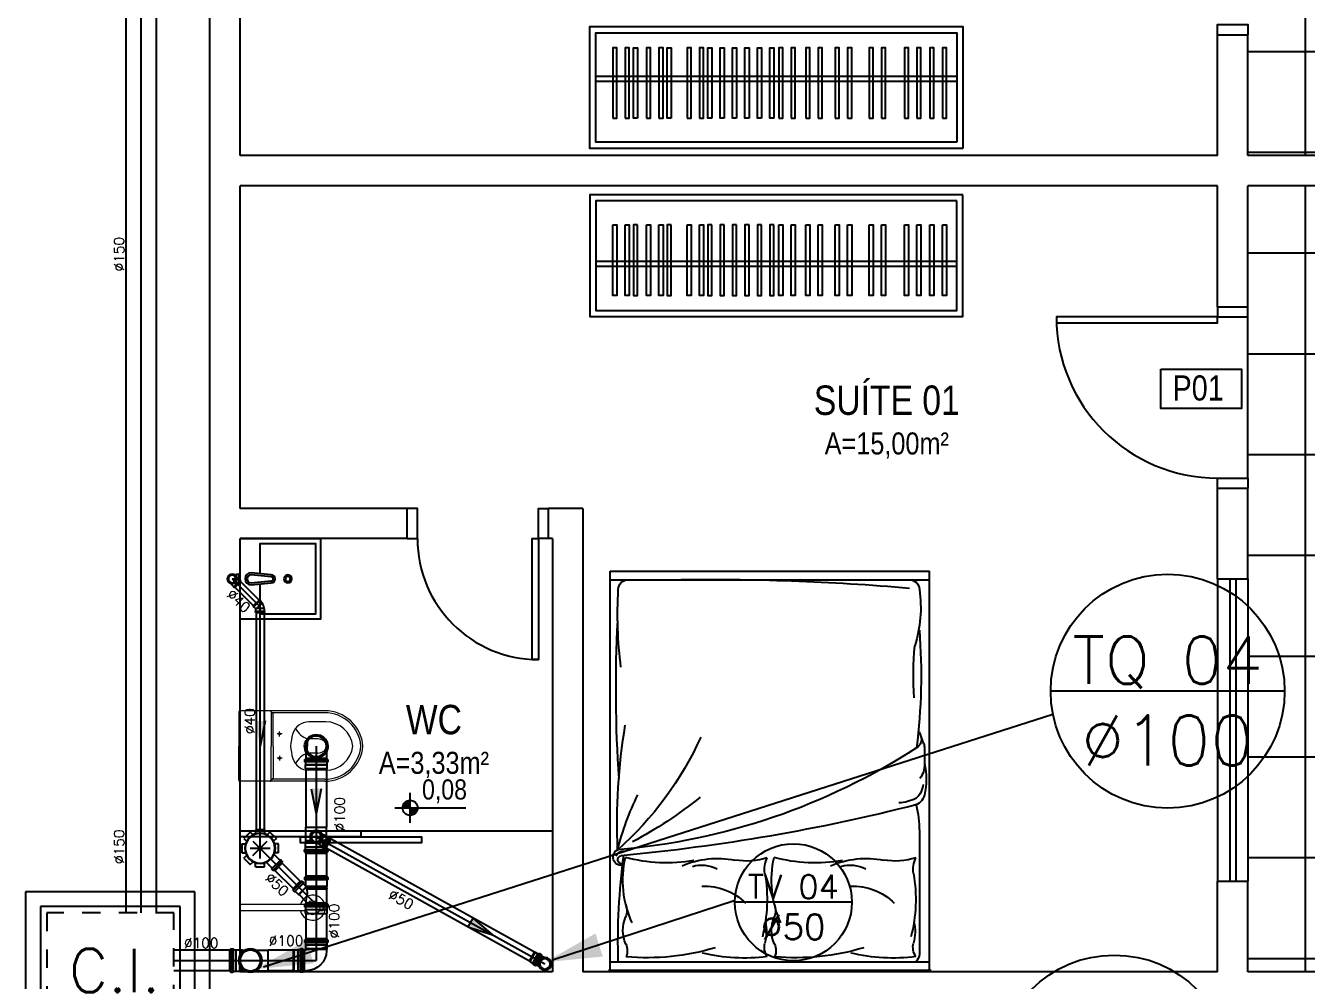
# Model space of a CAD drawing. Header units: millimetres. Extents: x 4156 to 4603, y 996 to 1078.
# Drawn here: x 4162.35 to 4169.34, y 1049.2 to 1054.41 of the extents above; entities that cross this region are included whole.
import ezdxf
from ezdxf.enums import TextEntityAlignment as Align

# ---------------------------------------------------------------- set-up
doc = ezdxf.new("R2010")
doc.units = ezdxf.units.MM
doc.header["$LTSCALE"] = 20
doc.linetypes.add('HIDDEN', pattern=[0.375, 0.25, -0.125])
doc.linetypes.add('HIDDEN2', pattern=[0.1875, 0.125, -0.0625])
for name, color, linetype in [('-HIDRO', 8, 'Continuous'), ('A-PEN-C', 4, 'Continuous'), ('ARREDI_attrezzature', 175, 'Continuous'), ('COTA', 7, 'Continuous'), ('E-txt-g', 3, 'Continuous'), ('Esgoto', 5, 'Continuous'), ('HIDROGRAFIA', 4, 'Continuous'), ('MOB', 251, 'Continuous'), ('Texto-Tubos', 7, 'Continuous'), ('TigreCad', 3, 'Continuous'), ('Tinterno', 9, 'Continuous')]:
    doc.layers.add(name, color=color, linetype=linetype)
doc.layers.add('E-Lay-9', color=9, linetype='Continuous', lineweight=9)
doc.layers.add('E-Txt-W', color=7, linetype='Continuous', lineweight=20)
doc.styles.add('F2', font='ARIALN.TTF')
doc.styles.add('R80', font='simplex.shx', dxfattribs={"height": 12})
doc.styles.add('REG60', font='romans.shx', dxfattribs={"width": 0.8, "height": 0.15})
doc.styles.add('REG80', font='romans.shx', dxfattribs={"width": 0.8, "height": 0.2})
doc.styles.add('ROMANS', font='romans__.ttf', dxfattribs={"height": 0.1})
doc.styles.add('TCTUBOS-TXT', font='txt.shx')

# ---------------------------------------------------------------- blocks, each defined once
blk = doc.blocks.new('vaso-s')
at = {"layer": 'E-Lay-9', "color": 8}
for p, q in [((0, 0.17), (0, 0)), ((0.4256, 0.175), (0.005, 0.175)), ((0.16, 0.17), (0.16, 0.17)), ((0.16, 0.17), (0.16, 0)), ((0.4256, 0.165), (0.165, 0.165)), ((0.17, 0), (0.17, 0.16)), ((0.2013, 0.0479), (0.2013, 0.0722)), ((0.4306, 0.12), (0.3459, 0.12)), ((0.2134, 0.06), (0.1891, 0.06)), ((0.3406, 0.035), (0.3406, 0)), ((0.3906, 0.035), (0.3406, 0.035)), ((0, -0.17), (0, 0)), ((0.16, -0.17), (0.16, 0)), ((0.17, 0), (0.17, -0.1601)), ((0.2134, -0.06), (0.1891, -0.06)), ((0.2013, -0.0479), (0.2013, -0.0722)), ((0.3406, -0.035), (0.3406, 0)), ((0.3906, -0.035), (0.3406, -0.035)), ((0.4306, -0.12), (0.3459, -0.12)), ((0.4256, -0.175), (0.005, -0.175)), ((0.16, -0.17), (0.16, -0.17)), ((0.4256, -0.165), (0.165, -0.165))]:
    blk.add_line(p, q, dxfattribs=at)
for centre in [(0.2013, 0.06), (0.2013, -0.06)]:
    blk.add_circle(centre, 0.005, dxfattribs=at)
for centre, radius, start, end in [((0.005, 0.17), 0.005, 90, 180), ((0.155, 0.17), 0.005, 0, 90), ((0.165, 0.17), 0.00495, 180, 270), ((0.165, 0.16), 0.00495, 0, 90), ((0.4256, -0.015), 0.19, 4.52806, 90), ((0.4256, -0.015), 0.18, 4.78019, 90), ((0.3459, 0.0375), 0.0825, 90, 163.03545), ((0.3754, 0.1358), 0.1066, 206.93947, 250.96472), ((0.4306, -0.015), 0.135, 6.37937, 90), ((0.518, -0.015), 0.2624, 163.03545, 176.7233), ((0.3906, -0.015), 0.05, 17.4576, 90), ((0.518, 0.015), 0.2624, 183.2767, 196.96455), ((0.3459, -0.0375), 0.0825, 196.96455, 270), ((0.3754, -0.1358), 0.1066, 109.03528, 153.06053), ((0.3906, 0.015), 0.05, 270, 342.5424), ((0.4256, 0.015), 0.19, 270, 355.47194), ((0.4256, 0.015), 0.18, 270, 355.21981), ((0.4306, 0.015), 0.135, 270, 353.62063), ((0.005, -0.17), 0.005, 180, 270), ((0.155, -0.17), 0.005, 270, 0), ((0.165, -0.17), 0.00495, 90, 180), ((0.165, -0.1601), 0.00495, 270, 0)]:
    blk.add_arc(centre, radius, start, end, dxfattribs=at)
blk = doc.blocks.new('Chuveiro')
at = {"layer": 'E-Lay-9', "color": 8}
for p, q in [((-0.0311, 0.0156), (-0.3604, 0.0156)), ((0.0509, 0.0156), (0.0311, 0.0156)), ((0.0509, 0.0156), (0.0509, -0.0156)), ((-0.0311, -0.0156), (-0.3604, -0.0156)), ((0.0509, -0.0156), (0.0311, -0.0156))]:
    blk.add_line(p, q, dxfattribs=at)
blk.add_circle((0, 0), 0.0348, dxfattribs=at)
for centre, radius, start, end in [((0, 0), 0.0624, 194.4775, 165.5225), ((0.0093, 0), 0.0444, 339.42663, 20.57337)]:
    blk.add_arc(centre, radius, start, end, dxfattribs=at)
blk = doc.blocks.new('CUBA QUADRADA-flat-4-flat-1')
at = {"layer": 'MOB'}
blk.add_lwpolyline([(0, -0.2), (0.4, -0.2), (0.4, 0.2), (0, 0.2)], close=True, dxfattribs=at)
blk.add_lwpolyline([(0.1, -0.0255), (0.1, -0.175), (0.375, -0.175), (0.375, 0.175), (0.1, 0.175), (0.1, 0.0255)], dxfattribs=at)
for points in [[(0.155, -0.02), (0.055, -0.03, -1), (0.055, 0.03), (0.155, 0.02, -1)], [(0.155, -0.01), (0.055, -0.02, -1), (0.055, 0.02), (0.155, 0.01, -1)]]:
    blk.add_lwpolyline(points, format="xyb", close=True, dxfattribs=at)
for radius in [0.02, 0.0125]:
    blk.add_circle((0.2375, 0), radius, dxfattribs=at)
blk = doc.blocks.new('TXT-AMB75')
at = {"layer": 'E-txt-g', "style": 'REG80', "width": 0.8, "flags": 8}
blk.add_attdef('TXT', text='', height=0.2, dxfattribs=at).set_placement((0.0055, 0.2964), align=Align.CENTER)
at = {"layer": 'E-Txt-W', "style": 'REG60', "width": 0.8, "flags": 8}
blk.add_attdef('TXT', text='', height=0.15, dxfattribs=at).set_placement((0.0055, 0.0271), align=Align.CENTER)
blk = doc.blocks.new('NV')
at = {"color": 4, "linetype": 'ByBlock', "ltscale": 0.5}
for p, q in [((-1.414, -0.142), (-1.414, 0.107)), ((-1.539, -0.018), (-0.953, -0.018))]:
    blk.add_line(p, q, dxfattribs=at)
at = {"color": 4, "ltscale": 2.5}
blk.add_circle((-1.414, -0.018), 0.0622, dxfattribs=at)
at = {"color": 4}
for points in [[(-1.414, -0.018), (-1.458, 0.026), (-1.476, -0.018), (-1.472, 0.006)], [(-1.414, -0.018), (-1.414, 0.045), (-1.458, 0.026), (-1.438, 0.04)], [(-1.414, -0.018), (-1.352, -0.018), (-1.37, -0.062), (-1.357, -0.041)], [(-1.414, -0.018), (-1.37, -0.062), (-1.414, -0.08), (-1.39, -0.075)]]:
    blk.add_solid(points, dxfattribs=at)
at = {"layer": 'E-Txt-W', "color": 4, "ltscale": 2.5, "style": 'F2'}
blk.add_attdef('COTAPISO', (-1.306, 0.073), '', height=0.15, dxfattribs=at)
blk = doc.blocks.new('cama')
at = {"layer": 'ARREDI_attrezzature', "color": 8}
for p, q in [((0.8658, 1.0458), (-0.7169, 1.0458)), ((-0.7169, 1.0458), (-0.7169, -0.9357)), ((0.8658, 1.0458), (0.8658, -0.9357)), ((-0.7169, 1.0033), (0.8658, 1.0033)), ((0.8164, 0.3554), (0.8164, 0.9638)), ((0.8411, -0.0623), (0.8411, 0.0347)), ((0.8381, -0.0794), (0.8164, -0.1381)), ((-0.7169, -0.8932), (0.8658, -0.8932)), ((-0.7169, -0.9357), (0.8658, -0.9357))]:
    blk.add_line(p, q, dxfattribs=at)
for centre, radius, start, end in [((2.6377, 0.909), 3.3165, 178.37032, 187.53223), ((-0.7139, 0.9478), 0.0814, 335.78773, 21.71238), ((-0.533, -0.1796), 1.1623, 73.20165, 95.19902), ((-0.0531, 0.1009), 0.8832, 82.50994, 103.57317), ((0.1262, 0.9306), 0.0789, 144.37876, 195.19877), ((0.0234, 0.9478), 0.0814, 335.78773, 21.71238), ((0.2043, -0.1796), 1.1623, 73.20165, 95.19902), ((0.6843, 0.1009), 0.8832, 82.50994, 103.57317), ((0.8636, 0.9306), 0.0789, 144.37876, 195.19877), ((0.767, 0.9638), 0.0494, 360, 53.1301), ((-0.4874, 0.846), 0.167, 155.78773, 202.88083), ((-0.1606, 0.8526), 0.2183, 347.31196, 15.19877), ((0.25, 0.846), 0.167, 155.78773, 202.88083), ((0.5767, 0.8526), 0.2183, 347.31196, 15.19877), ((-0.6976, 0.6922), 0.7583, 350.37112, 14.25995), ((0.0398, 0.6922), 0.7583, 350.37112, 14.25995), ((-0.1504, 0.598), 0.5042, 155.11795, 192.98619), ((-0.7194, 0.748), 0.0848, 339.01609, 22.88083), ((0.5869, 0.598), 0.5042, 155.11795, 192.98619), ((0.0179, 0.748), 0.0848, 339.01609, 22.88083), ((-0.2514, 0.9178), 0.291, 267.82948, 315.00983), ((0.486, 0.9178), 0.291, 267.82948, 315.00983), ((-0.6623, 0.4839), 0.0409, 81.6091, 243.93818), ((-0.6586, 0.4964), 0.0206, 81.29147, 258.1256), ((-0.4381, -0.2522), 0.7645, 79.7638, 105.44974), ((-0.1846, 0.9358), 0.446, 246.68784, 281.12174), ((-0.2643, 0.6896), 0.1667, 254.14067, 297.6985), ((0.1752, 0.5442), 0.1269, 170.37112, 206.96494), ((0.2993, -0.2522), 0.7645, 79.7638, 105.44974), ((0.5528, 0.9358), 0.446, 246.68784, 281.12174), ((0.473, 0.6896), 0.1667, 254.14067, 297.6985), ((0.9125, 0.5442), 0.1269, 170.37112, 206.96494), ((-0.6505, 0.4938), 0.0409, 202.60519, 274.49888), ((2.2792, 0.3177), 2.9624, 177.49407, 189.50941), ((-1.7845, -0.7988), 1.6648, 24.38327, 48.45325), ((-0.9479, -2.7638), 3.2221, 57.09539, 85.23633), ((0.6516, 0.784), 1.3739, 194.18939, 206.30958), ((-1.5235, -8.8752), 9.3909, 75.67156, 84.74188), ((-0.0423, 0.1583), 0.3445, 72.35976, 99.39259), ((0.695, 0.1583), 0.3445, 72.35976, 99.39259), ((-1.5808, -1.4319), 2.0816, 51.03759, 62.08563), ((0.1886, 0.3639), 0.6279, 347.08904, 359.23129), ((0.7005, -0.0173), 0.232, 65.03386, 86.464), ((0.7739, 0.1597), 0.0692, 12.88269, 78.38686), ((0.7349, 0.1156), 0.1001, 4.6849, 50.59841), ((0.499, 0.0969), 0.3512, 346.92865, 12.88269), ((5.7695, -0.3535), 6.4581, 176.0268, 182.97615), ((0.7348, 0.0283), 0.1065, 356.60169, 37.7302), ((-2.1135, -0.4201), 2.9383, 355.67002, 7.06799), ((0.7774, -0.1012), 0.0494, 339.7541, 59.48722), ((0.7917, -0.0623), 0.0494, 339.7541, 360), ((0.7917, -0.0623), 0.0494, 339.7541, 360), ((2.6561, -0.4101), 1.869, 176.84129, 184.7569), ((1.4933, -0.7256), 2.174, 172.94813, 183.11738), ((0.2054, -0.7537), 0.6176, 351.61548, 17.78703), ((-0.628, -0.8438), 0.0494, 180, 270), ((-0.2247, 10.5395), 11.4341, 269.10868, 274.97619), ((0.767, -0.8438), 0.0494, 270, 360)]:
    blk.add_arc(centre, radius, start, end, dxfattribs=at)
at = {"layer": 'COTA', "color": 8, "linetype": 'Continuous'}
blk.add_line((0.8744, 1.0458), (-0.7256, 1.0458), dxfattribs=at)
blk = doc.blocks.new('j9n40d')
at = {"layer": 'TigreCad'}
for p, q in [((0, 20.6), (9.8, 20.6)), ((9.8, 20.6), (17.8, 20.6)), ((19, 21.8), (17.8, 20.6)), ((34, 21.8), (19, 21.8)), ((19, -21.8), (19, 21.8)), ((35, 22.8), (34, 21.8)), ((35, 22.8), (35, -22.8)), ((39, 22.8), (35, 22.8)), ((39, 22.8), (39, -22.8)), ((0, -20.6), (9.8, -20.6)), ((9.8, -20.6), (17.8, -20.6)), ((19, -21.8), (17.8, -20.6)), ((34, -21.8), (19, -21.8)), ((35, -22.8), (34, -21.8)), ((39, -22.8), (35, -22.8))]:
    blk.add_line(p, q, dxfattribs=at)
for radius, start, end in [(22.8, 64.62318, 295.37682), (20.6, 90, 270)]:
    blk.add_arc((0, 0), radius, start, end, dxfattribs=at)
at = {"layer": 'Tinterno'}
for p, q in [((17.8, 20.6), (17.8, -20.6)), ((34, 21.8), (34, -21.8))]:
    blk.add_line(p, q, dxfattribs=at)
blk.add_arc((0, 0), 21.8, 70.90091, 289.09909, dxfattribs=at)
blk = doc.blocks.new('j4n40p')
at = {"layer": 'TigreCad'}
for p, q in [((-31.3, -0.5), (-20.7, 10.1)), ((7.5, -18.1), (-20.7, 10.1)), ((-20.7, 10.1), (-19, 10.1)), ((7.5, 21.8), (6.3, 20.6)), ((22.5, 21.8), (7.5, 21.8)), ((7.5, 21.8), (7.5, -18.1)), ((23.5, 22.8), (22.5, 21.8)), ((27.5, 22.8), (23.5, 22.8)), ((23.5, 22.8), (23.5, -22.8)), ((27.5, -22.8), (27.5, 22.8)), ((-35.6, -3.3), (-32.7, -0.5)), ((-3.3, -35.6), (-35.6, -3.3)), ((-0.5, -32.7), (-32.7, -0.5)), ((-32.7, -0.5), (-31.3, -0.5)), ((-3.3, -35.6), (-0.5, -32.7)), ((-0.5, -31.3), (9, -21.8)), ((-0.5, -32.7), (-0.5, -31.3)), ((7.5, -18.1), (9, -21.8)), ((22.5, -21.8), (9, -21.8)), ((23.5, -22.8), (22.5, -21.8)), ((27.5, -22.8), (23.5, -22.8))]:
    blk.add_line(p, q, dxfattribs=at)
blk.add_arc((15.4, -37.1), 58.4, 98.93273, 126.06727, dxfattribs=at)
at = {"layer": 'Tinterno'}
for p, q in [((-19, 10.1), (6.3, -15.2)), ((6.3, -15.2), (6.3, 20.6)), ((22.5, 21.8), (22.5, -21.8)), ((-0.5, -31.3), (-31.3, -0.5)), ((6.3, -15.2), (7.5, -18.1))]:
    blk.add_line(p, q, dxfattribs=at)
blk = doc.blocks.new('27150012p')
at = {"layer": 'TigreCad'}
for p, q in [((-80.6, 48.8), (-48.8, 80.6)), ((-48.8, 80.6), (-35.1, 66.9)), ((-22.5, 91.5), (-22.5, 72.1)), ((-22.5, 91.5), (22.5, 91.5)), ((22.5, 91.5), (22.5, 72.1)), ((48.8, 80.6), (35.1, 66.9)), ((48.8, 80.6), (80.6, 48.8)), ((-91.5, -22.5), (-91.5, 22.5)), ((-91.5, 22.5), (-72.1, 22.5)), ((-80.6, 48.8), (-66.9, 35.1)), ((80.6, 48.8), (66.9, 35.1)), ((111.4, 27.4), (70.4, 27.4)), ((112.7, 30.9), (112.4, 28.3)), ((122.4, 31.8), (113.7, 31.8)), ((113.7, 30.8), (113.7, -30.8)), ((122.4, 30.8), (122.4, -30.8)), ((123.4, 31.1), (124.2, 28.1)), ((129.5, 27.4), (125.1, 27.4)), ((129.5, 27.4), (129.5, -27.4)), ((-91.5, -22.5), (-72.1, -22.5)), ((-80.6, -48.8), (-66.9, -35.1)), ((-48.8, -80.6), (-80.6, -48.8)), ((80.6, -48.8), (48.8, -80.6)), ((80.6, -48.8), (66.9, -35.1)), ((111.4, -27.4), (70.4, -27.4)), ((112.7, -30.9), (112.4, -28.3)), ((122.4, -31.8), (113.7, -31.8)), ((123.4, -31.1), (124.2, -28.1)), ((129.5, -27.4), (125.1, -27.4)), ((-48.8, -80.6), (-35.1, -66.9)), ((-22.5, -91.5), (-22.5, -72.1)), ((22.5, -91.5), (-22.5, -91.5)), ((22.5, -91.5), (22.5, -72.1)), ((48.8, -80.6), (35.1, -66.9))]:
    blk.add_line(p, q, dxfattribs=at)
blk.add_circle((0, 0), 75.5, dxfattribs=at)
for centre, start, end in [((111.4, 28.4), 270, 355), ((113.7, 30.8), 90, 175), ((122.4, 30.8), 15, 90), ((125.1, 28.4), 195, 270), ((111.4, -28.4), 5, 90), ((113.7, -30.8), 185, 270), ((122.4, -30.8), 270, 345), ((125.1, -28.4), 90, 165)]:
    blk.add_arc(centre, 1, start, end, dxfattribs=at)
at = {"layer": 'Tinterno'}
for p, q in [((112.4, 27.4), (112.4, -27.4)), ((124.4, 27.4), (124.4, -27.4))]:
    blk.add_line(p, q, dxfattribs=at)
blk.add_circle((0, 0), 73.5, dxfattribs=at)
blk = doc.blocks.new('j9n40s')
at = {"layer": 'TigreCad'}
for p, q in [((9.8, 20.6), (17.8, 20.6)), ((19, 21.8), (17.8, 20.6)), ((17.8, 20.6), (17.8, 14.3)), ((19, 12.6), (19, 21.8)), ((34, 21.8), (19, 21.8)), ((35, 22.8), (34, 21.8)), ((39, 22.8), (35, 22.8)), ((35, 22.8), (35, -22.8)), ((39, 22.8), (39, -22.8)), ((9.8, -20.6), (17.8, -20.6)), ((17.8, -20.6), (17.8, -14.3)), ((19, -21.8), (17.8, -20.6)), ((19, -12.6), (19, -21.8)), ((34, -21.8), (19, -21.8)), ((35, -22.8), (34, -21.8)), ((39, -22.8), (35, -22.8))]:
    blk.add_line(p, q, dxfattribs=at)
for radius in [22.8, 20]:
    blk.add_circle((0, 0), radius, dxfattribs=at)
at = {"layer": 'Tinterno'}
blk.add_line((34, 21.8), (34, -21.8), dxfattribs=at)
blk.add_circle((0, 0), 18.8, dxfattribs=at)
blk = doc.blocks.new('j9n100s')
at = {"layer": 'TigreCad'}
for p, q in [((27.3, 50.8), (60, 50.8)), ((27.3, -50.8), (60, -50.8))]:
    blk.add_line(p, q, dxfattribs=at)
blk.add_circle((0, 0), 53.2, dxfattribs=at)
for start, end in [(61.78498, 298.21502), (298.21502, 61.78498)]:
    blk.add_arc((0, 0), 57.7, start, end, dxfattribs=at)
at = {"layer": 'Tinterno'}
blk.add_line((60, -50.8), (60, 50.8), dxfattribs=at)
blk.add_circle((0, 0), 51, dxfattribs=at)
blk = doc.blocks.new('26277469p')
at = {"layer": 'TigreCad'}
for p, q in [((78, 50.8), (6, 50.8)), ((78, 50.8), (78.1, 52.3)), ((78, -46.9), (78, 50.8)), ((78.1, -46.9), (78.1, 52.3)), ((81.1, 52.3), (78.1, 52.3)), ((81.1, -47.9), (81.1, 52.3)), ((81.2, 50.8), (81.1, 52.3)), ((81.2, -48), (81.2, 50.8)), ((87.4, 50.8), (81.2, 50.8)), ((89.8, 53.2), (87.4, 50.8)), ((89.8, -51.8), (89.8, 53.2)), ((121.7, 53.2), (89.8, 53.2)), ((122.9, 56.7), (122.7, 54.2)), ((133.3, 57.6), (123.9, 57.6)), ((123.9, 56.6), (123.9, -56.7)), ((133.3, 56.6), (133.3, -56.7)), ((134.3, 56.9), (135.1, 54)), ((140.5, 53.2), (136.1, 53.2)), ((140.5, 53.2), (140.5, -53.3)), ((14.9, -50.8), (6, -50.8)), ((49.6, -85.4), (14.9, -50.8)), ((49.6, -88.3), (87.3, -50.5)), ((106.9, -63.4), (63.4, -106.9)), ((103.4, -64.8), (93.6, -55)), ((121.7, -53.3), (94.3, -53.3)), ((106.8, -63.1), (104.8, -64.8)), ((114.4, -69.4), (108.2, -63.2)), ((122.9, -56.7), (122.7, -54.2)), ((133.3, -57.7), (123.9, -57.7)), ((134.3, -56.9), (135.1, -54)), ((140.5, -53.3), (136.1, -53.3)), ((49.6, -88.3), (49.6, -85.4)), ((64.8, -103.4), (49.6, -88.3)), ((63.1, -106.8), (64.8, -104.8)), ((69.4, -114.4), (63.2, -108.2)), ((113.6, -70.1), (70.1, -113.6)), ((70.6, -114.5), (73.3, -113)), ((77.5, -116.2), (74.5, -113.1)), ((116.2, -77.5), (77.5, -116.2)), ((114.5, -70.6), (113, -73.3)), ((116.2, -77.5), (113.1, -74.5))]:
    blk.add_line(p, q, dxfattribs=at)
blk.add_lwpolyline([(15.8, -51.2, -0.013476), (38.9, -47.1, -0.106485), (67.2, -44.2, -0.09207), (93.5, -53.8, -0.112954)], format="xyb", dxfattribs=at)
for centre, start, end in [((121.7, 54.2), 270, 355), ((123.9, 56.6), 90, 175), ((133.3, 56.6), 15, 90), ((136.1, 54.2), 195, 270), ((14.9, -51.8), 34.26819, 90), ((94.3, -54.3), 90, 225), ((107.4, -63.9), 45, 130), ((121.7, -54.3), 5, 90), ((123.9, -56.7), 185, 270), ((133.3, -56.7), 270, 345), ((136.1, -54.3), 90, 165), ((63.9, -107.4), 140, 225), ((64.1, -104.1), 320, 45), ((70.1, -113.6), 225, 300), ((73.8, -113.8), 45, 120), ((104.1, -64.1), 225, 310), ((113.8, -73.8), 150, 225), ((113.6, -70.1), 330, 45)]:
    blk.add_arc(centre, 1, start, end, dxfattribs=at)
at = {"layer": 'Tinterno'}
for p, q in [((6, 50.8), (6, -50.8)), ((87.4, -50.6), (87.4, 50.8)), ((122.6, 53.2), (122.6, -53.3)), ((135.3, 53.2), (135.3, -53.3)), ((85.3, -49.6), (49.6, -85.4)), ((104.1, -65.4), (65.4, -104.1)), ((112.6, -73.9), (73.9, -112.6))]:
    blk.add_line(p, q, dxfattribs=at)
blk = doc.blocks.new('11031030p')
at = {"layer": 'TigreCad'}
for p, q in [((0, -53.3), (0, 53.2)), ((0, 53.2), (4.4, 53.2)), ((6.2, 56.9), (5.4, 54)), ((7.2, 57.6), (16.6, 57.6)), ((7.2, -56.7), (7.2, 56.6)), ((16.6, -56.7), (16.6, 56.6)), ((17.6, 56.7), (17.8, 54.2)), ((18.8, 53.2), (30.9, 53.2)), ((30.9, 53.2), (31.2, 53)), ((50.9, 53), (31.2, 53)), ((50.9, 53), (53.1, 50.8)), ((53.1, -50.8), (53.1, 50.8)), ((0, -53.3), (4.4, -53.3)), ((6.2, -56.9), (5.4, -54)), ((7.2, -57.7), (16.6, -57.7)), ((17.6, -56.7), (17.8, -54.2)), ((18.8, -53.3), (30.9, -53.3)), ((30.9, -53.3), (31.2, -53)), ((31.2, -53), (50.9, -53)), ((50.9, -53), (53.1, -50.8))]:
    blk.add_line(p, q, dxfattribs=at)
for centre, start, end in [((4.4, 54.2), 270, 345), ((7.2, 56.6), 90, 165), ((16.6, 56.6), 5, 90), ((18.8, 54.2), 185, 270), ((4.4, -54.2), 15, 90), ((7.2, -56.7), 195, 270), ((16.6, -56.7), 270, 355), ((18.8, -54.2), 90, 175)]:
    blk.add_arc(centre, 1, start, end, dxfattribs=at)
at = {"layer": 'Tinterno'}
for p, q in [((5.2, -53.3), (5.2, 53.2)), ((17.9, -53.3), (17.9, 53.2)), ((30.9, 53.2), (30.9, -53.3)), ((31.2, 53), (31.2, -53)), ((50.9, 53), (50.9, -53))]:
    blk.add_line(p, q, dxfattribs=at)
blk = doc.blocks.new('trn1050s')
at = {"layer": 'TigreCad'}
for p, q in [((-80.4, -53.3), (-80.4, 53.3)), ((-80.4, 53.3), (-76, 53.3)), ((-74.2, 56.9), (-75, 54)), ((-73.2, 57.7), (-63.8, 57.7)), ((-73.2, -56.6), (-73.2, 56.7)), ((-63.8, -56.6), (-63.8, 56.7)), ((-62.8, 56.7), (-62.6, 54.2)), ((-61.6, 53.3), (-49.5, 53.3)), ((-49.5, -53.3), (-49.5, 53.3)), ((-49.5, 53.3), (-49.2, 53)), ((-49.2, 53), (-29.5, 53)), ((-29.5, 53), (-29.5, 11.9)), ((-29.5, 53), (-27.3, 50.8)), ((-27.3, 50.8), (-21.1, 50.8)), ((-21.1, 50.8), (-21, 52.3)), ((-21, 52.3), (-21, 23.9)), ((-21, 52.3), (-18, 52.3)), ((-18, 52.3), (-18, 26.2)), ((-17.9, 50.8), (-18, 52.3)), ((-17.9, 50.8), (47.6, 50.8)), ((-80.4, -53.3), (-76, -53.3)), ((-74.2, -56.9), (-75, -54)), ((-73.2, -57.6), (-63.8, -57.6)), ((-62.8, -56.7), (-62.6, -54.2)), ((-61.6, -53.3), (-49.5, -53.3)), ((-49.5, -53.3), (-49.2, -53)), ((-49.2, -53), (-29.5, -53)), ((-29.5, -53), (-29.5, -11.9)), ((-29.5, -53), (-27.3, -50.8)), ((-27.3, -50.8), (-21.1, -50.8)), ((-21.1, -50.8), (-21, -52.3)), ((-21, -52.3), (-21, -23.9)), ((-21, -52.3), (-18, -52.3)), ((-18, -52.3), (-18, -26.2)), ((-17.9, -50.8), (-18, -52.3)), ((-17.9, -50.8), (47.6, -50.8))]:
    blk.add_line(p, q, dxfattribs=at)
for radius in [31.8, 25.6]:
    blk.add_circle((0, 0), radius, dxfattribs=at)
for centre, start, end in [((-76, 54.2), 270, 345), ((-73.2, 56.7), 90, 165), ((-63.8, 56.7), 5, 90), ((-61.6, 54.2), 185, 270), ((-76, -54.2), 15, 90), ((-73.2, -56.6), 195, 270), ((-63.8, -56.6), 270, 355), ((-61.6, -54.2), 90, 175)]:
    blk.add_arc(centre, 1, start, end, dxfattribs=at)
at = {"layer": 'Tinterno'}
for p, q in [((-75.2, -53.3), (-75.2, 53.3)), ((-62.5, -53.3), (-62.5, 53.3)), ((-49.2, -53), (-49.2, 53)), ((-27.3, 50.8), (-27.3, 16.3)), ((-21.1, 50.8), (-21.1, 23.8)), ((-17.9, 50.8), (-17.9, 26.3)), ((47.6, -50.8), (47.6, 50.8)), ((-27.3, -50.8), (-27.3, -16.3)), ((-21.1, -50.8), (-21.1, -23.8)), ((-17.9, -50.8), (-17.9, -26.3))]:
    blk.add_line(p, q, dxfattribs=at)
blk.add_circle((0, 0), 27.3, dxfattribs=at)
blk = doc.blocks.new('j9n50s')
at = {"layer": 'TigreCad'}
for p, q in [((19.2, 25.4), (30.3, 25.4)), ((19.2, -25.4), (30.3, -25.4))]:
    blk.add_line(p, q, dxfattribs=at)
for radius in [31.8, 27.4]:
    blk.add_circle((0, 0), radius, dxfattribs=at)
at = {"layer": 'Tinterno'}
for p, q in [((30.3, 25.4), (30.3, 9.7)), ((30.3, -9.7), (30.3, -25.4))]:
    blk.add_line(p, q, dxfattribs=at)
blk.add_circle((0, 0), 25.6, dxfattribs=at)
blk = doc.blocks.new('j9n50d')
at = {"layer": 'TigreCad'}
for p, q in [((28.5, 25.4), (0, 25.4)), ((30.3, 27.2), (28.5, 25.4)), ((30.3, -27.1), (30.3, 27.2)), ((47.1, 27.2), (30.3, 27.2)), ((47.3, 27.4), (47.1, 27.2)), ((47.1, -27.1), (47.1, 27.2)), ((51.9, 27.4), (47.3, 27.4)), ((53.2, 30.9), (52.9, 28.3)), ((53.4, 30.8), (53.4, -30.8)), ((62.9, 31.8), (54.2, 31.8)), ((62.9, 30.8), (62.9, -30.8)), ((63.9, 31.1), (64.7, 28.1)), ((70, 27.4), (65.6, 27.4)), ((70, 27.4), (70, -27.4)), ((28.5, -25.3), (0, -25.3)), ((30.3, -27.1), (28.5, -25.3)), ((47.1, -27.1), (30.3, -27.1)), ((47.3, -27.4), (47.1, -27.1)), ((51.9, -27.4), (47.3, -27.4)), ((53.2, -30.9), (52.9, -28.3)), ((62.9, -31.8), (54.2, -31.8)), ((63.9, -31.1), (64.7, -28.1)), ((70, -27.4), (65.6, -27.4))]:
    blk.add_line(p, q, dxfattribs=at)
for centre, radius, start, end in [((0, 0), 25.4, 90, 270), ((51.9, 28.4), 1, 270, 355), ((54.2, 30.8), 1, 90, 175), ((62.9, 30.8), 1, 15, 90), ((65.6, 28.4), 1, 195, 270), ((51.9, -28.4), 1, 5, 90), ((54.2, -30.8), 1, 185, 270), ((62.9, -30.8), 1, 270, 345), ((65.6, -28.4), 1, 90, 165)]:
    blk.add_arc(centre, radius, start, end, dxfattribs=at)
at = {"layer": 'Tinterno'}
for p, q in [((28.5, -25.3), (28.5, 25.4)), ((47.3, -27.4), (47.3, 27.4)), ((52.9, 27.4), (52.9, -27.4)), ((64.9, 27.4), (64.9, -27.4))]:
    blk.add_line(p, q, dxfattribs=at)
blk = doc.blocks.new('11030602p')
at = {"layer": 'TigreCad'}
for p, q in [((0, 27.3), (4.4, 27.3)), ((0, -27.3), (0, 27.3)), ((6.1, 31.1), (5.3, 28.1)), ((7.1, 31.8), (15.8, 31.8)), ((7.1, -30.8), (7.1, 30.8)), ((15.8, -30.8), (15.8, 30.8)), ((16.8, 30.9), (17.1, 28.3)), ((18.1, 27.3), (22.7, 27.3)), ((22.7, 27.3), (23, 27.1)), ((39.7, 27.1), (23, 27.1)), ((39.7, 27.1), (41.5, 25.3)), ((41.5, -25.4), (41.5, 25.3)), ((0, -27.3), (4.4, -27.3)), ((6.1, -31.1), (5.3, -28.1)), ((7.1, -31.8), (15.8, -31.8)), ((16.8, -30.9), (17.1, -28.3)), ((18.1, -27.3), (22.7, -27.3)), ((22.7, -27.3), (23, -27.1)), ((39.7, -27.1), (23, -27.1)), ((39.7, -27.1), (41.5, -25.4))]:
    blk.add_line(p, q, dxfattribs=at)
for centre, start, end in [((4.4, 28.4), 270, 345), ((7.1, 30.8), 90, 165), ((15.8, 30.8), 5, 90), ((18.1, 28.4), 185, 270), ((4.4, -28.3), 15, 90), ((7.1, -30.8), 195, 270), ((15.8, -30.8), 270, 355), ((18.1, -28.3), 90, 175)]:
    blk.add_arc(centre, 1, start, end, dxfattribs=at)
at = {"layer": 'Tinterno'}
for p, q in [((5.1, -27.3), (5.1, 27.3)), ((17.1, -27.3), (17.1, 27.3)), ((22.7, 27.3), (22.7, -27.3)), ((23, -27.1), (23, 27.1)), ((39.7, 27.1), (39.7, -27.1))]:
    blk.add_line(p, q, dxfattribs=at)
blk = doc.blocks.new('ten100s')
at = {"layer": 'TigreCad'}
for p, q in [((-103.4, -53.3), (-103.4, 53.2)), ((-103.4, 53.2), (-99, 53.2)), ((-97.2, 56.9), (-98, 54)), ((-96.2, 57.6), (-86.8, 57.6)), ((-96.2, -56.7), (-96.2, 56.6)), ((-86.8, -56.7), (-86.8, 56.6)), ((-85.8, 56.7), (-85.6, 54.2)), ((-84.6, 53.2), (-72.5, 53.2)), ((-72.5, -53.3), (-72.5, 53.2)), ((-72.5, 53.2), (-72.2, 53)), ((-72.2, 53), (-52.5, 53)), ((-52.5, 53), (-52.5, 23.8)), ((-52.5, 53), (-50.3, 50.8)), ((-50.3, 50.8), (-44.1, 50.8)), ((-44.1, 50.8), (-44, 52.3)), ((-44.1, 50.8), (-44.1, 37.1)), ((-44, 52.3), (-41, 52.3)), ((-40.9, 50.8), (-41, 52.3)), ((-40.9, 50.8), (-27.3, 50.8)), ((27.3, 50.8), (87.6, 50.8)), ((-103.4, -53.3), (-99, -53.3)), ((-97.2, -56.9), (-98, -54)), ((-96.2, -57.7), (-86.8, -57.7)), ((-85.8, -56.7), (-85.6, -54.2)), ((-84.6, -53.3), (-72.5, -53.3)), ((-72.5, -53.3), (-72.2, -53)), ((-72.2, -53), (-52.5, -53)), ((-52.5, -53), (-52.5, -23.8)), ((-52.5, -53), (-50.3, -50.8)), ((-50.3, -50.8), (-44.1, -50.8)), ((-44.1, -50.8), (-44.1, -37.1)), ((-44.1, -50.8), (-44, -52.3)), ((-44, -52.3), (-41, -52.3)), ((-40.9, -50.8), (-41, -52.3)), ((-40.9, -50.8), (-27.3, -50.8)), ((27.3, -50.8), (87.6, -50.8))]:
    blk.add_line(p, q, dxfattribs=at)
for radius in [57.7, 51]:
    blk.add_circle((0, 0), radius, dxfattribs=at)
for centre, start, end in [((-99, 54.2), 270, 345), ((-96.2, 56.6), 90, 165), ((-86.8, 56.6), 5, 90), ((-84.6, 54.2), 185, 270), ((-99, -54.2), 15, 90), ((-96.2, -56.7), 195, 270), ((-86.8, -56.7), 270, 355), ((-84.6, -54.2), 90, 175)]:
    blk.add_arc(centre, 1, start, end, dxfattribs=at)
at = {"layer": 'Tinterno'}
for p, q in [((-98.2, -53.3), (-98.2, 53.2)), ((-85.5, -53.3), (-85.5, 53.2)), ((-72.2, -53), (-72.2, 53)), ((-50.3, 50.8), (-50.3, 28.2)), ((-40.9, 50.8), (-40.9, 40.6)), ((87.6, 50.8), (87.6, -50.8)), ((-50.3, -50.8), (-50.3, -28.2)), ((-40.9, -50.8), (-40.9, -40.6))]:
    blk.add_line(p, q, dxfattribs=at)
blk.add_circle((0, 0), 53.2, dxfattribs=at)
blk = doc.blocks.new('j9n100p')
at = {"layer": 'TigreCad'}
for p, q in [((54.9, 50.8), (48.6, 50.8)), ((57.1, 53), (54.9, 50.8)), ((76.8, 53), (57.1, 53)), ((57.1, 53), (57.1, -53)), ((77.1, 53.2), (76.8, 53)), ((89.2, 53.2), (77.1, 53.2)), ((77.1, 53.2), (77.1, -53.3)), ((90.4, 56.7), (90.2, 54.2)), ((100.8, 57.6), (91.4, 57.6)), ((91.4, 56.6), (91.4, -56.6)), ((100.8, 56.6), (100.8, -56.6)), ((101.8, 56.9), (102.6, 54)), ((108, 53.2), (103.6, 53.2)), ((108, 53.2), (108, -53.3)), ((-50.8, -60), (-50.8, -48.6)), ((50.8, -60), (50.8, -51.8)), ((54.9, -50.8), (51.8, -50.8)), ((57.1, -53), (54.9, -50.8)), ((76.8, -53), (57.1, -53)), ((77.1, -53.3), (76.8, -53)), ((89.2, -53.3), (77.1, -53.3)), ((90.4, -56.7), (90.2, -54.2)), ((100.8, -57.6), (91.4, -57.6)), ((101.8, -56.9), (102.6, -54)), ((108, -53.3), (103.6, -53.3))]:
    blk.add_line(p, q, dxfattribs=at)
for centre, radius, start, end in [((48.6, -48.6), 99.4, 90, 180), ((89.2, 54.2), 1, 270, 355), ((91.4, 56.6), 1, 90, 175), ((100.8, 56.6), 1, 15, 90), ((103.6, 54.2), 1, 195, 270), ((51.8, -51.8), 1, 90, 180), ((89.2, -54.2), 1, 5, 90), ((91.4, -56.6), 1, 185, 270), ((100.8, -56.6), 1, 270, 345), ((103.6, -54.2), 1, 90, 165)]:
    blk.add_arc(centre, radius, start, end, dxfattribs=at)
at = {"layer": 'Tinterno'}
for p, q in [((54.9, 50.8), (54.9, -50.8)), ((76.8, 53), (76.8, -53)), ((90.1, 53.2), (90.1, -53.3)), ((102.8, 53.2), (102.8, -53.3)), ((50.8, -60), (-50.8, -60))]:
    blk.add_line(p, q, dxfattribs=at)
blk = doc.blocks.new('inp_cx')
for p, q in [((40, 40), (-40, 40)), ((-40, 40), (-40, -40)), ((40, -40), (40, 40)), ((-40, -40), (40, -40))]:
    blk.add_line(p, q)
at = {"color": 1, "linetype": 'Continuous', "ltscale": 0.5}
for p, q in [((33, 33), (-33, 33)), ((-33, 33), (-33, -33)), ((33, -33), (33, 33)), ((-33, -33), (33, -33))]:
    blk.add_line(p, q, dxfattribs=at)
at = {"color": 1, "linetype": 'HIDDEN', "ltscale": 0.5}
for p, q in [((30, 30), (-30, 30)), ((-30, 30), (-30, -30)), ((30, -30), (30, 30)), ((-30, -30), (30, -30))]:
    blk.add_line(p, q, dxfattribs=at)
at = {"style": 'R80'}
blk.add_text('C.I.', height=20.592, dxfattribs=at).set_placement((-19.56, -7.5))

msp = doc.modelspace()

# ---------------------------------------------------------------- hatches: boundary and pattern name
at = {"layer": '-HIDRO'}
h = msp.add_hatch(dxfattribs=at)
h.set_pattern_fill('ANSI37,_O', color=256, scale=4.4, angle=45)
h.set_pattern_definition([(90, (1828.53146, 654.4225), (-0.55, 3e-16), []), (180, (1828.53146, 654.4225), (-3e-16, -0.55), [])])
h.paths.add_polyline_path([(4171.2167, 1049.0842), (4169.0167, 1049.0842), (4169.0167, 1044.7942), (4171.2167, 1044.7942)])
h.paths.add_polyline_path([(4171.2167, 1053.5392), (4169.0167, 1053.5392), (4169.0167, 1049.2492), (4171.2167, 1049.2492)])
h.paths.add_polyline_path([(4171.2167, 1057.9942), (4169.0167, 1057.9942), (4169.0167, 1053.7042), (4171.2167, 1053.7042)])
h.paths.add_polyline_path([(4171.2167, 1062.4492), (4169.0167, 1062.4492), (4169.0167, 1058.1592), (4171.2167, 1058.1592)])
h.paths.add_polyline_path([(4171.2167, 1066.9042), (4169.0717, 1066.9042), (4169.0167, 1066.9042), (4169.0167, 1062.6142), (4171.2167, 1062.6142)])
at = {"layer": 'Esgoto'}
h = msp.add_hatch(color=256, dxfattribs=at)
h.paths.add_polyline_path([(4163.6265, 1050.4816), (4163.6264, 1050.6191), (4163.6542, 1050.6192)])
h.paths.add_polyline_path([(4163.6265, 1050.4816), (4163.5985, 1050.6191), (4163.6264, 1050.6191)])
h = msp.add_hatch(color=256, dxfattribs=at)
h.paths.add_polyline_path([(4163.9327, 1050.1113), (4163.9325, 1050.2488), (4163.9604, 1050.2488)])
h.paths.add_polyline_path([(4163.9327, 1050.1113), (4163.9047, 1050.2488), (4163.9325, 1050.2488)])
h = msp.add_hatch(color=256, dxfattribs=at)
h.paths.add_polyline_path([(4164.8944, 1049.4522), (4164.7877, 1049.5434), (4164.7742, 1049.519)])
h.paths.add_polyline_path([(4164.8944, 1049.4522), (4164.7742, 1049.519), (4164.7606, 1049.4946)])

# ---------------------------------------------------------------- linework, layer by layer
at = {"layer": '-HIDRO', "linetype": 'Continuous'}
for p, q in [((4163.3517, 1044.6292), (4163.3517, 1070.0392)), ((4163.5167, 1053.7042), (4163.5167, 1055.4642)), ((4168.8517, 1053.7042), (4168.8517, 1054.3642)), ((4168.8517, 1054.3642), (4169.0167, 1054.3642)), ((4169.0167, 1053.7042), (4169.0167, 1054.3642)), ((4168.8517, 1053.7042), (4163.5167, 1053.7042)), ((4171.2167, 1053.7042), (4169.0167, 1053.7042)), ((4163.5167, 1051.7792), (4163.5167, 1053.5392)), ((4168.8517, 1053.5392), (4163.5167, 1053.5392)), ((4168.8517, 1052.8792), (4168.8517, 1053.5392)), ((4169.0167, 1052.8792), (4169.0167, 1053.5392)), ((4171.2167, 1053.5392), (4169.0167, 1053.5392)), ((4168.8517, 1051.3942), (4168.8517, 1051.8892)), ((4168.8517, 1051.8892), (4169.0167, 1051.8892)), ((4169.0167, 1051.3942), (4169.0167, 1051.8892)), ((4164.4297, 1051.7792), (4163.5167, 1051.7792)), ((4164.4297, 1051.6142), (4164.4297, 1051.7792)), ((4165.3867, 1051.7792), (4165.1997, 1051.7792)), ((4165.1997, 1051.6142), (4165.1997, 1051.7792)), ((4165.3867, 1051.7792), (4165.3867, 1049.2492)), ((4163.5167, 1049.2492), (4163.5167, 1051.6142)), ((4164.4297, 1051.6142), (4163.5167, 1051.6142)), ((4165.2217, 1051.6142), (4165.2217, 1049.2492)), ((4168.8517, 1051.3942), (4169.0167, 1051.3942)), ((4163.5167, 1050.0192), (4165.2217, 1050.0192)), ((4168.8517, 1049.2492), (4168.8517, 1049.7442)), ((4168.8517, 1049.7442), (4169.0167, 1049.7442)), ((4169.0167, 1049.2492), (4169.0167, 1049.7442)), ((4165.2217, 1049.2492), (4163.5167, 1049.2492)), ((4168.8517, 1049.2492), (4165.3867, 1049.2492)), ((4171.2167, 1049.2492), (4169.0167, 1049.2492))]:
    msp.add_line(p, q, dxfattribs=at)
at = {"layer": '-HIDRO', "ltscale": 0.5}
for p, q in [((4167.4279, 1054.1362), (4165.4586, 1054.1362)), ((4167.4279, 1054.1087), (4165.4586, 1054.1087)), ((4167.4279, 1053.126), (4165.4586, 1053.126)), ((4167.4279, 1053.0985), (4165.4586, 1053.0985))]:
    msp.add_line(p, q, dxfattribs=at)
at = {"layer": '-HIDRO'}
for p, q in [((4168.8517, 1052.8792), (4169.0167, 1052.8792)), ((4169.0167, 1051.9442), (4169.0167, 1052.8242)), ((4165.2217, 1051.6142), (4165.1997, 1051.6142)), ((4168.8517, 1051.3942), (4168.8517, 1049.7442)), ((4169.0167, 1051.3942), (4169.0167, 1049.7442)), ((4163.5167, 1050.0192), (4165.2217, 1050.0192))]:
    msp.add_line(p, q, dxfattribs=at)
at = {"layer": '-HIDRO', "linetype": 'HIDDEN'}
for p, q in [((4168.9177, 1051.3942), (4168.9177, 1049.7442)), ((4168.9507, 1051.3942), (4168.9507, 1049.7442))]:
    msp.add_line(p, q, dxfattribs=at)
at = {"layer": '-HIDRO'}
for points in [[(4168.8517, 1054.3642), (4168.8517, 1054.4192), (4169.0167, 1054.4192), (4169.0167, 1054.3642)], [(4168.8517, 1052.8792), (4168.8517, 1052.8242), (4169.0167, 1052.8242), (4169.0167, 1052.8792)], [(4168.8517, 1051.8892), (4168.8517, 1051.9442), (4169.0167, 1051.9442), (4169.0167, 1051.8892)], [(4164.4297, 1051.6142), (4164.4847, 1051.6142), (4164.4847, 1051.7792), (4164.4297, 1051.7792)], [(4165.1997, 1051.6142), (4165.1447, 1051.6142), (4165.1447, 1051.7792), (4165.1997, 1051.7792)]]:
    msp.add_lwpolyline(points, dxfattribs=at)
for points in [[(4167.4609, 1053.7439), (4165.4256, 1053.7439), (4165.4256, 1054.4082), (4167.4609, 1054.4082)], [(4167.4279, 1053.7769), (4165.4586, 1053.7769), (4165.4586, 1054.3752), (4167.4279, 1054.3752)], [(4167.4609, 1053.4908), (4165.4256, 1053.4908), (4165.4256, 1052.8264), (4167.4609, 1052.8264)], [(4167.4279, 1053.4578), (4165.4586, 1053.4578), (4165.4586, 1052.8594), (4167.4279, 1052.8594)], [(4168.8517, 1052.8242), (4167.9717, 1052.8242), (4167.9717, 1052.7912), (4168.8517, 1052.7912)], [(4168.5423, 1052.5386), (4168.9826, 1052.5386), (4168.9826, 1052.3245), (4168.5423, 1052.3245)], [(4165.1447, 1051.6142), (4165.1447, 1050.9542), (4165.1117, 1050.9542), (4165.1117, 1051.6142)], [(4163.5167, 1050.0192), (4164.1767, 1050.0192), (4164.1767, 1049.9862), (4163.5167, 1049.9862)], [(4163.8467, 1049.9862), (4164.5067, 1049.9862), (4164.5067, 1049.9532), (4163.8467, 1049.9532)]]:
    msp.add_lwpolyline(points, close=True, dxfattribs=at)
at = {"layer": '-HIDRO', "ltscale": 0.5}
for points in [[(4165.5512, 1053.9082), (4165.5732, 1053.9082), (4165.5732, 1054.2932), (4165.5512, 1054.2932)], [(4165.6189, 1053.9082), (4165.6409, 1053.9082), (4165.6409, 1054.2932), (4165.6189, 1054.2932)], [(4165.686, 1053.9082), (4165.664, 1053.9082), (4165.664, 1054.2932), (4165.686, 1054.2932)], [(4165.7353, 1053.9082), (4165.7573, 1053.9082), (4165.7573, 1054.2932), (4165.7353, 1054.2932)], [(4165.803, 1053.9082), (4165.825, 1053.9082), (4165.825, 1054.2932), (4165.803, 1054.2932)], [(4165.8701, 1053.9082), (4165.8481, 1053.9082), (4165.8481, 1054.2932), (4165.8701, 1054.2932)], [(4165.9563, 1053.9082), (4165.9783, 1053.9082), (4165.9783, 1054.2932), (4165.9563, 1054.2932)], [(4166.024, 1053.9082), (4166.046, 1053.9082), (4166.046, 1054.2932), (4166.024, 1054.2932)], [(4166.0911, 1053.9082), (4166.0691, 1053.9082), (4166.0691, 1054.2932), (4166.0911, 1054.2932)], [(4166.1588, 1053.9082), (4166.1368, 1053.9082), (4166.1368, 1054.2932), (4166.1588, 1054.2932)], [(4166.2266, 1053.9082), (4166.2046, 1053.9082), (4166.2046, 1054.2932), (4166.2266, 1054.2932)], [(4166.2943, 1053.9082), (4166.2723, 1053.9082), (4166.2723, 1054.2932), (4166.2943, 1054.2932)], [(4166.362, 1053.9082), (4166.34, 1053.9082), (4166.34, 1054.2932), (4166.362, 1054.2932)], [(4166.4297, 1053.9082), (4166.4077, 1053.9082), (4166.4077, 1054.2932), (4166.4297, 1054.2932)], [(4166.4565, 1053.9082), (4166.4785, 1053.9082), (4166.4785, 1054.2932), (4166.4565, 1054.2932)], [(4166.5243, 1053.9082), (4166.5463, 1053.9082), (4166.5463, 1054.2932), (4166.5243, 1054.2932)], [(4166.6046, 1053.9082), (4166.6266, 1053.9082), (4166.6266, 1054.2932), (4166.6046, 1054.2932)], [(4166.6723, 1053.9082), (4166.6943, 1053.9082), (4166.6943, 1054.2932), (4166.6723, 1054.2932)], [(4166.7649, 1053.9082), (4166.7869, 1053.9082), (4166.7869, 1054.2932), (4166.7649, 1054.2932)], [(4166.8326, 1053.9082), (4166.8546, 1053.9082), (4166.8546, 1054.2932), (4166.8326, 1054.2932)], [(4166.9497, 1053.9082), (4166.9717, 1053.9082), (4166.9717, 1054.2932), (4166.9497, 1054.2932)], [(4167.0174, 1053.9082), (4167.0394, 1053.9082), (4167.0394, 1054.2932), (4167.0174, 1054.2932)], [(4167.1426, 1053.9082), (4167.1646, 1053.9082), (4167.1646, 1054.2932), (4167.1426, 1054.2932)], [(4167.2103, 1053.9082), (4167.2323, 1053.9082), (4167.2323, 1054.2932), (4167.2103, 1054.2932)], [(4167.2818, 1053.9082), (4167.3038, 1053.9082), (4167.3038, 1054.2932), (4167.2818, 1054.2932)], [(4167.3495, 1053.9082), (4167.3715, 1053.9082), (4167.3715, 1054.2932), (4167.3495, 1054.2932)], [(4165.5512, 1053.3265), (4165.5732, 1053.3265), (4165.5732, 1052.9415), (4165.5512, 1052.9415)], [(4165.6189, 1053.3265), (4165.6409, 1053.3265), (4165.6409, 1052.9415), (4165.6189, 1052.9415)], [(4165.686, 1053.3265), (4165.664, 1053.3265), (4165.664, 1052.9415), (4165.686, 1052.9415)], [(4165.7353, 1053.3265), (4165.7573, 1053.3265), (4165.7573, 1052.9415), (4165.7353, 1052.9415)], [(4165.803, 1053.3265), (4165.825, 1053.3265), (4165.825, 1052.9415), (4165.803, 1052.9415)], [(4165.8701, 1053.3265), (4165.8481, 1053.3265), (4165.8481, 1052.9415), (4165.8701, 1052.9415)], [(4165.9563, 1053.3265), (4165.9783, 1053.3265), (4165.9783, 1052.9415), (4165.9563, 1052.9415)], [(4166.024, 1053.3265), (4166.046, 1053.3265), (4166.046, 1052.9415), (4166.024, 1052.9415)], [(4166.0911, 1053.3265), (4166.0691, 1053.3265), (4166.0691, 1052.9415), (4166.0911, 1052.9415)], [(4166.1588, 1053.3265), (4166.1368, 1053.3265), (4166.1368, 1052.9415), (4166.1588, 1052.9415)], [(4166.2266, 1053.3265), (4166.2046, 1053.3265), (4166.2046, 1052.9415), (4166.2266, 1052.9415)], [(4166.2943, 1053.3265), (4166.2723, 1053.3265), (4166.2723, 1052.9415), (4166.2943, 1052.9415)], [(4166.362, 1053.3265), (4166.34, 1053.3265), (4166.34, 1052.9415), (4166.362, 1052.9415)], [(4166.4297, 1053.3265), (4166.4077, 1053.3265), (4166.4077, 1052.9415), (4166.4297, 1052.9415)], [(4166.4565, 1053.3265), (4166.4785, 1053.3265), (4166.4785, 1052.9415), (4166.4565, 1052.9415)], [(4166.5243, 1053.3265), (4166.5463, 1053.3265), (4166.5463, 1052.9415), (4166.5243, 1052.9415)], [(4166.6046, 1053.3265), (4166.6266, 1053.3265), (4166.6266, 1052.9415), (4166.6046, 1052.9415)], [(4166.6723, 1053.3265), (4166.6943, 1053.3265), (4166.6943, 1052.9415), (4166.6723, 1052.9415)], [(4166.7649, 1053.3265), (4166.7869, 1053.3265), (4166.7869, 1052.9415), (4166.7649, 1052.9415)], [(4166.8326, 1053.3265), (4166.8546, 1053.3265), (4166.8546, 1052.9415), (4166.8326, 1052.9415)], [(4166.9497, 1053.3265), (4166.9717, 1053.3265), (4166.9717, 1052.9415), (4166.9497, 1052.9415)], [(4167.0174, 1053.3265), (4167.0394, 1053.3265), (4167.0394, 1052.9415), (4167.0174, 1052.9415)], [(4167.1426, 1053.3265), (4167.1646, 1053.3265), (4167.1646, 1052.9415), (4167.1426, 1052.9415)], [(4167.2103, 1053.3265), (4167.2323, 1053.3265), (4167.2323, 1052.9415), (4167.2103, 1052.9415)], [(4167.2818, 1053.3265), (4167.3038, 1053.3265), (4167.3038, 1052.9415), (4167.2818, 1052.9415)], [(4167.3495, 1053.3265), (4167.3715, 1053.3265), (4167.3715, 1052.9415), (4167.3495, 1052.9415)]]:
    msp.add_lwpolyline(points, close=True, dxfattribs=at)
at = {"layer": '-HIDRO'}
for centre, radius in [((4168.8517, 1052.8242), 0.88), ((4165.1447, 1051.6142), 0.66)]:
    msp.add_arc(centre, radius, 180, 270, dxfattribs=at)
at = {"layer": 'A-PEN-C'}
for p, q in [((4169.2173, 1050.7812), (4167.9406, 1050.7812)), ((4163.6446, 1049.2774), (4167.953, 1050.6559)), ((4165.2223, 1049.3149), (4166.218, 1049.6413)), ((4166.8557, 1049.6293), (4166.2173, 1049.6293))]:
    msp.add_line(p, q, dxfattribs=at)
for centre, radius in [((4168.5789, 1050.7812), 0.6384), ((4166.5365, 1049.6293), 0.3192), ((4168.2875, 1048.7027), 0.6384)]:
    msp.add_circle(centre, radius, dxfattribs=at)
for points in [[(4165.1814, 1049.3018), (4165.4966, 1049.3333), (4165.4564, 1049.4591)], [(4163.6037, 1049.2643), (4163.9189, 1049.2958), (4163.8787, 1049.4216)]]:
    msp.add_solid(points, dxfattribs=at)
at = {"layer": 'Esgoto'}
for p, q in [((4162.9762, 1057.7911), (4162.9762, 1049.5711)), ((4163.4738, 1051.3942), (4163.5167, 1051.3942)), ((4163.4738, 1051.3942), (4163.6265, 1051.2415)), ((4163.6265, 1049.9788), (4163.6265, 1051.2415)), ((4163.6542, 1050.6192), (4163.6265, 1050.4816)), ((4163.9327, 1050.4806), (4163.9327, 1049.3115)), ((4163.9047, 1050.2488), (4163.9327, 1050.1113)), ((4163.9604, 1050.2488), (4163.9327, 1050.1113)), ((4163.5876, 1049.8849), (4163.6654, 1049.9627)), ((4163.5876, 1049.9627), (4163.6654, 1049.8849)), ((4163.6265, 1049.8688), (4163.6265, 1049.9788)), ((4163.9327, 1049.9862), (4165.181, 1049.2931)), ((4163.5715, 1049.9238), (4163.6815, 1049.9238)), ((4163.6654, 1049.8849), (4163.9327, 1049.6176)), ((4164.7877, 1049.5434), (4164.7606, 1049.4946)), ((4164.7877, 1049.5434), (4164.8944, 1049.4522)), ((4164.7606, 1049.4946), (4164.8944, 1049.4522)), ((4163.1506, 1049.3115), (4163.9327, 1049.3115))]:
    msp.add_line(p, q, dxfattribs=at)
at = {"layer": 'TigreCad'}
for p, q in [((4162.8959, 1049.5711), (4162.8959, 1057.7911)), ((4163.0609, 1049.5711), (4163.0609, 1057.7911)), ((4163.4886, 1051.3483), (4163.5895, 1051.2473)), ((4163.5197, 1051.3794), (4163.6207, 1051.2784)), ((4163.6047, 1051.2112), (4163.6047, 1050.0245)), ((4163.6487, 1051.2112), (4163.6487, 1050.0245)), ((4163.8768, 1050.3562), (4163.8768, 1050.0385)), ((4163.9886, 1050.3562), (4163.9886, 1050.0385)), ((4165.124, 1049.3567), (4164.0135, 1049.9732)), ((4163.8768, 1049.8977), (4163.8768, 1049.7722)), ((4165.097, 1049.3079), (4163.9865, 1049.9244)), ((4163.9886, 1049.8977), (4163.9886, 1049.7722)), ((4163.7075, 1049.8034), (4163.8064, 1049.7045)), ((4163.7469, 1049.8428), (4163.8458, 1049.7439)), ((4163.8768, 1049.5658), (4163.8768, 1049.4303)), ((4163.9886, 1049.5658), (4163.9886, 1049.4303)), ((4163.4595, 1049.3674), (4163.1554, 1049.3674)), ((4163.8083, 1049.3674), (4163.6696, 1049.3674)), ((4163.4595, 1049.2556), (4163.1554, 1049.2556)), ((4163.8083, 1049.2556), (4163.6696, 1049.2556))]:
    msp.add_line(p, q, dxfattribs=at)

# ---------------------------------------------------------------- block references
at = {"layer": '-HIDRO'}
ref = msp.add_blockref('TXT-AMB75', (4167.042, 1052.0515), dxfattribs=dict(at, xscale=0.8019000000000002, yscale=0.8019000000000002, zscale=0.8019000000000002))
ref.add_attrib('TXT', 'SUÍTE 01', dxfattribs={"layer": 'E-txt-g', "color": 2, "height": 0.16038, "style": 'F2'}).set_placement((4167.0463, 1052.2892), align=Align.CENTER)
ref.add_attrib('TXT', 'A=15,00m²', dxfattribs={"layer": 'E-Txt-W', "height": 0.12029, "style": 'F2'}).set_placement((4167.0463, 1052.0732), align=Align.CENTER)
at = {"layer": '-HIDRO', "xscale": -1.1, "yscale": 1.1, "zscale": 1.1, "rotation": 180}
msp.add_blockref('CUBA QUADRADA-flat-4-flat-1', (4163.5167, 1051.3942), dxfattribs=at)
at = {"layer": '-HIDRO', "linetype": 'HIDDEN2', "xscale": -1.1, "yscale": 1.1, "zscale": 1.1, "rotation": 180}
msp.add_blockref('cama', (4166.326, 1050.4074), dxfattribs=at)
at = {"layer": '-HIDRO'}
ref = msp.add_blockref('TXT-AMB75', (4164.5704, 1050.3085), dxfattribs=dict(at, xscale=0.8019000000000002, yscale=0.8019000000000002, zscale=0.8019000000000002))
ref.add_attrib('TXT', 'WC', dxfattribs={"layer": 'E-txt-g', "color": 2, "height": 0.16038, "style": 'F2'}).set_placement((4164.5748, 1050.5462), align=Align.CENTER)
ref.add_attrib('TXT', 'A=3,33m²', dxfattribs={"layer": 'E-Txt-W', "height": 0.12029, "style": 'F2'}).set_placement((4164.5748, 1050.3302), align=Align.CENTER)
at = {"layer": '-HIDRO', "xscale": 1.1, "yscale": 1.1, "zscale": 1.1}
for name, p in [('vaso-s', (4163.5112, 1050.482)), ('Chuveiro', (4163.9132, 1049.5996))]:
    msp.add_blockref(name, p, dxfattribs=at)
at = {"layer": '-HIDRO'}
ref = msp.add_blockref('NV', (4165.3778, 1050.1566), dxfattribs=dict(at, xscale=0.66, yscale=0.66, zscale=0.66))
ref.add_attrib('COTAPISO', '0,08', (4164.51, 1050.19), dxfattribs={"layer": 'E-Txt-W', "color": 4, "ltscale": 2.5, "height": 0.11, "style": 'F2'})
at = {"layer": 'Esgoto', "xscale": -0.0011, "yscale": 0.0011, "zscale": 0.0011}
for name, p, rotation in [('11031030p', (4163.9327, 1050.4146), 90), ('11031030p', (4163.9327, 1049.6242), 90), ('11030602p', (4165.1504, 1049.3101), 330.9619587075904)]:
    msp.add_blockref(name, p, dxfattribs=dict(at, rotation=rotation))
msp.add_blockref('11031030p', (4163.8667, 1049.3115), dxfattribs=at)
at = {"layer": 'HIDROGRAFIA', "xscale": 0.01155000000025211, "yscale": 0.01154999999990196, "zscale": 0.01155}
msp.add_blockref('inp_cx', (4162.8089, 1049.2246), dxfattribs=at)
at = {"layer": 'TigreCad', "yscale": 0.0011, "zscale": 0.0011}
for name, p, xscale, rotation in [('j9n40s', (4163.4738, 1051.3942), -0.0011, 134.9999999999999), ('j9n40d', (4163.4738, 1051.3942), -0.0011, 180), ('j4n40p', (4163.6265, 1051.2415), 0.0011, 270), ('j9n100s', (4163.9327, 1050.4806), -0.0011, 90), ('27150012p', (4163.6265, 1049.9238), -0.0011, 135.0000000000978), ('trn1050s', (4163.9327, 1049.9862), -0.0011, 270), ('j9n50d', (4163.9327, 1049.9862), -0.0011, 150.9619587076068), ('26277469p', (4163.9327, 1049.6176), -0.0011, 270), ('j9n100p', (4163.9327, 1049.3115), -0.0011, 270), ('ten100s', (4163.5733, 1049.3115), -0.0011, 180), ('j9n50s', (4165.181, 1049.2931), -0.0011, 330.6628304635301)]:
    msp.add_blockref(name, p, dxfattribs=dict(at, xscale=xscale, rotation=rotation))

# ---------------------------------------------------------------- texts
at = {"layer": '-HIDRO', "linetype": 'Continuous', "style": 'F2'}
msp.add_text('P01', height=0.13706, dxfattribs=at).set_placement((4168.6056, 1052.5048), align=Align.TOP_LEFT)
at = {"layer": 'A-PEN-C', "style": 'ROMANS'}
for s, height, p in [('TQ 04', 0.2574, (4168.5789, 1050.822)), ('%%C100', 0.27429, (4168.5773, 1050.375)), ('TV 04', 0.1287, (4166.5365, 1049.6497)), ('%%C50', 0.13714, (4166.5357, 1049.4262))]:
    msp.add_text(s, height=height, dxfattribs=at).set_placement(p, align=Align.CENTER)
at = {"layer": 'Texto-Tubos', "style": 'TCTUBOS-TXT'}
for s, rotation, p in [('%%C150', 90, (4162.8843, 1053.1661)), ('%%C40', 315, (4163.4907, 1051.2548)), ('%%C40', 90, (4163.5977, 1050.6179)), ('%%C100', 90, (4164.088, 1050.1092)), ('%%C150', 90, (4162.8843, 1049.9321)), ('%%C50', 315, (4163.7, 1049.7069)), ('%%C50', 330.96196, (4164.3827, 1049.6204)), ('%%C100', 90, (4164.0582, 1049.5273))]:
    msp.add_text(s, height=0.055, rotation=rotation, dxfattribs=at).set_placement(p, align=Align.CENTER)
for p in [(4163.3051, 1049.3794), (4163.7682, 1049.3922)]:
    msp.add_text('%%C100', height=0.055, dxfattribs=at).set_placement(p, align=Align.CENTER)

doc.saveas('drawing.dxf')
